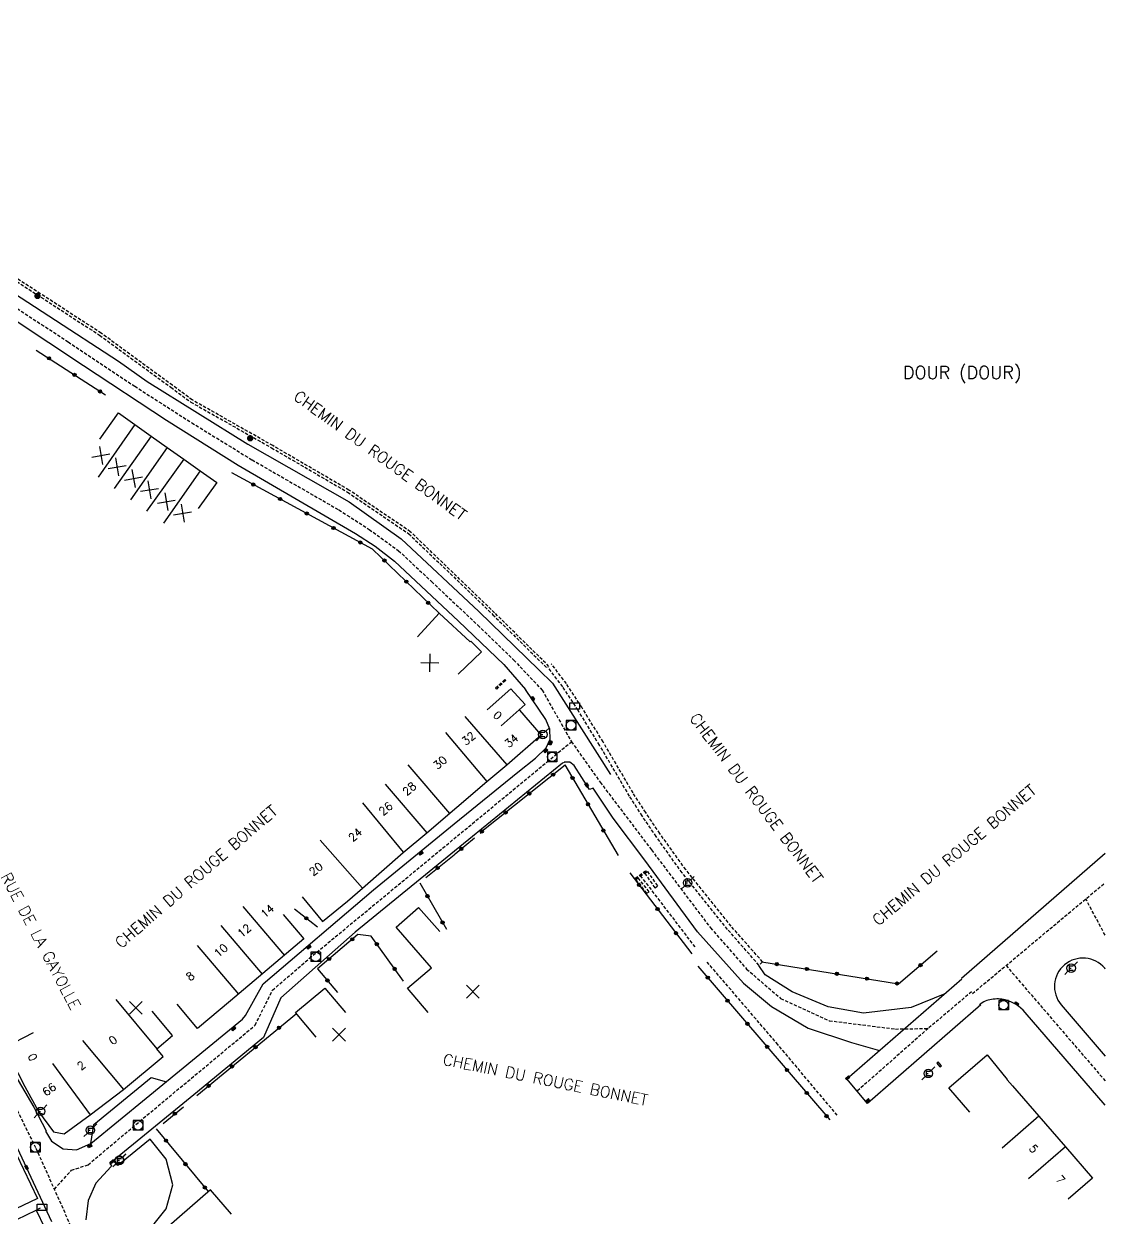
# Model space of a CAD drawing. Header units: millimetres. Extents: x 108000 to 119599, y 120002 to 124063.
# Drawn here: x 108831.2 to 109000, y 120355.2 to 120541.8 of the extents above; entities that cross this region are included whole.
import ezdxf
from ezdxf.enums import TextEntityAlignment as Align

# ---------------------------------------------------------------- set-up
doc = ezdxf.new("R2010")
doc.units = ezdxf.units.MM
doc.linetypes.add('DASHED', pattern=[0.75, 0.5, -0.25])
doc.layers.get('0').update_dxf_attribs({"linetype": 'CONTINUOUS'})
for name, color, linetype in [('W0001', 6, 'DASHED'), ('W0008', 7, 'CONTINUOUS'), ('W0100', 7, 'CONTINUOUS'), ('W0112', 1, 'DASHED'), ('W0220', 5, 'DASHED'), ('W0322', 7, 'CONTINUOUS'), ('W0400', 7, 'CONTINUOUS'), ('W0420', 7, 'CONTINUOUS'), ('W0471', 7, 'CONTINUOUS'), ('W0980', 7, 'CONTINUOUS'), ('W0989', 7, 'CONTINUOUS'), ('W0991', 7, 'CONTINUOUS'), ('W1102', 7, 'CONTINUOUS'), ('W1471', 7, 'CONTINUOUS'), ('W1473', 7, 'CONTINUOUS')]:
    doc.layers.add(name, color=color, linetype=linetype)
doc.styles.get("Standard").update_dxf_attribs({"font": 'romans.shx', "width": 0.85})

# ---------------------------------------------------------------- blocks, each defined once
blk = doc.blocks.new('T471')
for p, q in [((-0.333334, 0.333334), (-0.333334, -0.333334)), ((-0.333334, 0.333334), (0.333334, 0.333334)), ((-0.333334, 0), (0, 0)), ((0.500001, 0.500001), (1.000002, 1.000002)), ((-0.500001, -0.500001), (-1.000002, -1.000002)), ((-0.333334, -0.333334), (0.333334, -0.333334))]:
    blk.add_line(p, q)
blk.add_ellipse((0, 0), major_axis=(0.471405, 0.471405), ratio=1, start_param=5.4977871438, end_param=11.780972451)
blk = doc.blocks.new('T400')
for p, q in [((-0.15, 0.3), (0.15, 0.3)), ((-0.15, -0.25), (-0.15, 0.3)), ((-0.15, 0.15), (0.15, 0.15)), ((-0.15, 0), (0.15, 0)), ((0.15, 0.3), (0.15, -0.25)), ((-0.15, -0.15), (0.15, -0.15)), ((-0.15, -0.25), (-0.15, -0.3)), ((-0.15, -0.3), (0.15, -0.3)), ((0.15, -0.3), (0.15, -0.25))]:
    blk.add_line(p, q)
blk = doc.blocks.new('T420')
for p, q in [((0.75, 0.75), (-0.75, 0.75)), ((-0.75, 0.75), (-0.75, -0.75)), ((0.75, 0.75), (0.75, -0.75)), ((0.75, -0.75), (-0.75, -0.75))]:
    blk.add_line(p, q)
blk.add_ellipse((0, 0), major_axis=(-0.53, 0.53), ratio=1, start_param=3.926991, end_param=10.210176)
blk = doc.blocks.new('T1471')
at = {"color": 0, "linetype": 'Continuous', "flags": 128}
blk.add_lwpolyline([(-0.75, -0.5), (-0.75, 0.5), (0.75, 0.5), (0.75, -0.5), (-0.75, -0.5)], dxfattribs=at)
blk = doc.blocks.new('t322o')
at = {"color": 0, "linetype": 'Continuous'}
for radius in [0.25, 0.15]:
    blk.add_circle((0, 0), radius, dxfattribs=at)
blk = doc.blocks.new('t991o')
at = {"color": 0, "linetype": 'Continuous'}
for p, q in [((-1, 1), (1, -1)), ((-1, -1), (1, 1))]:
    blk.add_line(p, q, dxfattribs=at)
blk = doc.blocks.new('T1473')
at = {"color": 0, "linetype": 'Continuous', "const_width": 0.5, "flags": 128}
blk.add_lwpolyline([(-0.25, 0, 1), (0.25, 0, 1)], format="xyb", close=True, dxfattribs=at)

msp = doc.modelspace()

# ---------------------------------------------------------------- linework, layer by layer
at = {"layer": 'W0001'}
for points in [[(108760.09, 120541.78), (108761.73, 120539.27), (108763.08, 120537.72), (108768.11, 120533.7), (108778.58, 120526.37), (108791.18, 120519.21), (108807.24, 120511.49), (108817.68, 120505.32), (108827.6, 120498.96), (108838.09, 120492.1), (108848.46, 120485.18), (108857.38, 120479.47), (108866.78, 120473.68), (108880.35, 120465.86), (108885.09, 120462.81), (108889.66, 120459.49), (108894.83, 120454.66), (108902.05, 120447.86), (108907.65, 120442.42), (108912.09, 120437.71)], [(108912.09, 120437.71), (108916.66, 120429.66), (108921.14, 120423.34), (108929.16, 120412.75), (108938.38, 120400.58), (108944.02, 120394.15), (108949.33, 120389.56), (108956.93, 120386.08), (108967.25, 120384.78), (108972.37, 120384.87)], [(108835.92, 120359.76), (108838.58, 120362.72), (108841.17, 120363.58), (108848.65, 120369.88), (108867.27, 120385.38), (108869.99, 120390.85), (108875.74, 120395.83), (108912.87, 120426.52), (108916.66, 120429.66)], [(108979.13, 120390.6), (108972.37, 120384.87), (108961.28, 120375.08)], [(108936.72, 120127.62), (108939.04, 120130.01), (108940.07, 120131.88), (108940.97, 120136.39), (108943.55, 120156.97), (108943.75, 120166.14), (108941.8, 120172.89), (108936.91, 120184.09), (108904.08, 120258.77), (108887.38, 120296.47), (108884.96, 120301.72), (108882.5, 120305.63), (108877.78, 120310.58), (108869.69, 120317.87), (108858, 120328.31), (108852.18, 120333.84), (108847.53, 120339.4), (108841.5, 120347.44), (108838.8, 120353.32), (108833.04, 120366.21), (108828.85, 120374.65), (108826.78, 120378.24)]]:
    msp.add_lwpolyline(points, dxfattribs=at)
at = {"layer": 'W0001', "flags": 128}
for points in [[(108979.29, 120390.33), (108984.53, 120394.7), (108996.98, 120405.11), (109000, 120407.63)], [(109000, 120399.44), (108996.98, 120405.11)], [(108984.53, 120394.7), (108990.32, 120387.96), (109000, 120376.7)]]:
    msp.add_lwpolyline(points, dxfattribs=at)
at = {"layer": 'W0008'}
for p, q in [((108920.03, 120422.38), (108919.5, 120422.17)), ((108936.36, 120399.96), (108943.53, 120391.95))]:
    msp.add_line(p, q, dxfattribs=at)
for points in [[(108804.89, 120508.08), (108806.06, 120510.15), (108815.18, 120504.89), (108829.65, 120495.59), (108840.46, 120488.4), (108853.41, 120479.88), (108864.62, 120472.84), (108882.95, 120462.16), (108886, 120460.21), (108889.02, 120457.88), (108899.03, 120448.5), (108906.12, 120441.74), (108909.48, 120437.79)], [(108824.14, 120503.26), (108845.95, 120489.11), (108850.38, 120485.9), (108866.14, 120476.12), (108881.95, 120467.12), (108890.05, 120461.37), (108902.19, 120449.97), (108911.55, 120440.88), (108913.71, 120438.78)], [(108828.87, 120379.16), (108832.72, 120372.56), (108834.62, 120368.87), (108834.53, 120368.82), (108835.47, 120367.28), (108837.3, 120366.09), (108839.38, 120365.91), (108841.62, 120366.89), (108850.24, 120373.98), (108865.29, 120386.33), (108865.74, 120386.91), (108868.52, 120391.86), (108885.75, 120406.53), (108898.36, 120416.81), (108908.29, 120424.89), (108911.04, 120427.09), (108912.71, 120428.7), (108913.34, 120430.08), (108913.28, 120431.63), (108912.65, 120433.12), (108909.48, 120437.79)], [(108913.71, 120438.78), (108922.78, 120424.52)], [(108919.5, 120422.17), (108917.1, 120425.94), (108916.39, 120426.48), (108915.55, 120426.46), (108915.5, 120426.43), (108915.27, 120426.31), (108901.23, 120414.87), (108882.9, 120399.93), (108871.26, 120389.67), (108868.59, 120383.45), (108857.71, 120374.51), (108844.59, 120363.76), (108844.84, 120363.39), (108844.78, 120363.33), (108842.39, 120360.73), (108841.17, 120357.98), (108840.82, 120354.96)], [(108936.36, 120399.96), (108928.12, 120411.14), (108923.17, 120417.7), (108920.03, 120422.38)], [(108974.97, 120390.3), (108969.73, 120388.15), (108962.25, 120387.26), (108956.77, 120388.27), (108951.11, 120390.58), (108946.93, 120393.23), (108945.9, 120394.69)], [(108943.53, 120391.95), (108947.91, 120388.3), (108953.62, 120384.92), (108960.41, 120382.68), (108964.77, 120381.42)], [(108980.61, 120388.56), (108962.87, 120373.15), (108959.69, 120377.01), (108977.65, 120392.63)], [(108835.5, 120354.64), (108830.54, 120365.37), (108824.72, 120377.29)], [(108841.62, 120366.9), (108842.06, 120369.85), (108851.02, 120377.21), (108853.4, 120376.54)], [(108843.53, 120347.4), (108851.48, 120354.37), (108853.39, 120356.67), (108854.43, 120360.46), (108853.35, 120364.47), (108850.87, 120367.59), (108845.8, 120363.45), (108845.17, 120364.24)]]:
    msp.add_lwpolyline(points, dxfattribs=at)
at = {"layer": 'W0008', "flags": 128}
for points in [[(108977.56, 120392.75), (109000, 120412.24)], [(109000, 120394.15), (108999.94, 120394.28)]]:
    msp.add_lwpolyline(points, dxfattribs=at)
for points in [[(108999.94, 120394.28, 0.9999), (108993.14, 120388.55), (109000, 120380.54, 0.8801)], [(109000, 120372.87), (108987.51, 120387.38, 0.1566), (108984.41, 120389.32, 0.0995), (108982.27, 120389.41, 0.1383), (108980.39, 120388.57)]]:
    msp.add_lwpolyline(points, format="xyb", dxfattribs=at)
at = {"layer": 'W0100'}
msp.add_line((108905.68, 120432.15), (108909.42, 120435.47), dxfattribs=at)
for points in [[(108843.04, 120476.91), (108845.92, 120481), (108848.5, 120479.18), (108851.03, 120477.38), (108853.55, 120475.61), (108856.11, 120473.79), (108858.7, 120471.98), (108861.28, 120470.14), (108858.38, 120466.07)], [(108892.62, 120446.03), (108896.01, 120449.71), (108900.83, 120445.26), (108900.96, 120445.38), (108902.59, 120443.68), (108898.99, 120440.21)], [(108903.48, 120434.63), (108907.22, 120437.94), (108909.42, 120435.47)], [(108874.62, 120405.41), (108877.8, 120401.55), (108881.69, 120404.77), (108884.02, 120406.78), (108890.36, 120412.37), (108894.07, 120415.42), (108903.43, 120423.43), (108906.59, 120426.06), (108911.95, 120430.74), (108908.61, 120434.59)], [(108871.66, 120402.69), (108874.89, 120398.88), (108863.43, 120389.16), (108858.28, 120384.85), (108855.07, 120388.68)], [(108894.27, 120387.35), (108891.06, 120391.18), (108894.8, 120394.32), (108889.31, 120400.7), (108892.79, 120403.78), (108896.11, 120400.03)], [(108876.8, 120383.51), (108873.58, 120387.34), (108878.15, 120391.18), (108881.37, 120387.35)], [(108833.46, 120371.89), (108835.78, 120368.7), (108837.46, 120368.4), (108841.51, 120371.36), (108846.72, 120375.32), (108852.91, 120380.47), (108851.9, 120381.69), (108854.38, 120383.75), (108851.17, 120387.59)], [(108832.62, 120384.17), (108828.18, 120381.89), (108831.3, 120375.8), (108833.46, 120371.89)], [(108978.85, 120371.81), (108975.58, 120375.6), (108981.56, 120380.76), (108984.71, 120376.88)], [(108828.9, 120367.48), (108828.9, 120367.48), (108833.29, 120358.32), (108828.78, 120356.16)], [(108863.59, 120355.87), (108860.31, 120359.64), (108850.18, 120350.85), (108853.72, 120346.84), (108855.08, 120345.62), (108853.69, 120344), (108851.9, 120345.95), (108848.22, 120342.71), (108854.59, 120335.41), (108858.36, 120338.7)], [(108828.55, 120354.31), (108833.06, 120356.48), (108836.98, 120348.34), (108832.04, 120345.92)]]:
    msp.add_lwpolyline(points, dxfattribs=at)
at = {"layer": 'W0100', "flags": 128}
for points in [[(108973.7, 120379.47), (108974.18, 120378.85), (108974.43, 120379.03), (108973.95, 120379.65), (108973.7, 120379.47)], [(108984.72, 120376.87), (108985.54, 120375.92), (108989.67, 120371.17), (108993.79, 120366.39), (108998.01, 120361.51), (108994.23, 120358.23)]]:
    msp.add_lwpolyline(points, dxfattribs=at)
at = {"layer": 'W0112'}
for p, q in [((108906.25, 120439.35), (108904.8, 120438.02)), ((108904.8, 120438.02), (108904.94, 120437.89)), ((108926.63, 120408.33), (108928.24, 120409.49)), ((108928.24, 120409.49), (108928.35, 120409.35)), ((108926.71, 120408.16), (108927.08, 120408.39)), ((108928.45, 120405.99), (108926.71, 120408.16)), ((108928.11, 120409.11), (108928.52, 120409.4)), ((108928.52, 120409.4), (108930.1, 120407.11))]:
    msp.add_line(p, q, dxfattribs=at)
for points in [[(108768.3, 120538.53), (108768.35, 120538.08), (108779.67, 120531.65), (108798.29, 120521.01), (108821.25, 120508), (108824.39, 120505.22), (108842.98, 120493.15), (108854.1, 120485.01), (108857.22, 120482.71), (108869.83, 120475.56), (108881.7, 120468.63), (108891.25, 120462.15), (108904.38, 120449.5), (108912.87, 120441.15)], [(108913.15, 120441.43), (108904.66, 120449.79), (108891.5, 120462.46), (108881.91, 120468.97), (108870.03, 120475.9), (108857.44, 120483.04), (108854.34, 120485.33), (108843.21, 120493.48), (108824.63, 120505.54), (108821.48, 120508.33), (108798.49, 120521.36), (108779.87, 120532), (108768.73, 120538.33)], [(108946.5, 120395.26), (108945.93, 120394.76), (108941.03, 120400.34), (108933.93, 120409.19), (108929.89, 120414.84), (108927.69, 120418.09), (108925.72, 120421.16), (108921.04, 120429.13), (108917.69, 120434.56), (108915.3, 120438.25), (108912.99, 120441.27)], [(108946.5, 120395.26), (108941.6, 120400.84), (108934.5, 120409.68), (108930.46, 120415.33), (108928.26, 120418.59), (108926.29, 120421.65), (108921.6, 120429.63), (108918.26, 120435.05), (108915.87, 120438.74), (108913.52, 120441.81)], [(108906.25, 120439.35), (108906.39, 120439.22), (108904.94, 120437.89)], [(108926.63, 120408.33), (108926.74, 120408.18), (108928.35, 120409.35)], [(108928.45, 120405.99), (108928.81, 120406.23), (108927.08, 120408.39)], [(108928.11, 120409.11), (108929.69, 120406.83), (108930.1, 120407.11)]]:
    msp.add_lwpolyline(points, dxfattribs=at)
at = {"layer": 'W0220'}
for points in [[(108935.97, 120397.61), (108927.51, 120408.68)], [(108958.16, 120371.31), (108948.91, 120382.34), (108937.86, 120395.23)]]:
    msp.add_lwpolyline(points, dxfattribs=at)
at = {"layer": 'W0322'}
for p, q in [((108833.08, 120490.83), (108843.88, 120483.83)), ((108915.64, 120426.04), (108923.95, 120411.86)), ((108892.99, 120407.6), (108897.14, 120400.38)), ((108925.78, 120409.18), (108935.45, 120396.55)), ((108873.4, 120403.54), (108877.01, 120400.72)), ((108936.41, 120394.61), (108957, 120370.6)), ((108858.17, 120374.4), (108873.71, 120387.22)), ((108852.89, 120370.05), (108856.06, 120372.62)), ((108851.83, 120369.17), (108859.91, 120359.42)), ((108833.06, 120356.48), (108833.74, 120356.83))]:
    msp.add_line(p, q, dxfattribs=at)
for points in [[(108896, 120449.71), (108885.62, 120459.72), (108863.62, 120471.64)], [(108915.66, 120426.01), (108902.43, 120415.44), (108902.52, 120415.39)], [(108893.91, 120408.45), (108898.37, 120412.01), (108898.51, 120412.14), (108901.53, 120414.62)], [(108890.44, 120392.24), (108885.37, 120399.27), (108883.3, 120399.53), (108877.02, 120394.18), (108880.15, 120390.5)], [(108946.4, 120395.3), (108967.76, 120391.85), (108973.79, 120397.01)]]:
    msp.add_lwpolyline(points, dxfattribs=at)
at = {"layer": 'W1102'}
for p, q in [((108848.5, 120479.18), (108842.75, 120471)), ((108851.03, 120477.38), (108845.24, 120469.23)), ((108853.55, 120475.61), (108847.8, 120467.43)), ((108856.11, 120473.79), (108850.3, 120465.65)), ((108858.7, 120471.98), (108852.97, 120463.78)), ((108900.01, 120433.6), (108906.59, 120426.06)), ((108897.02, 120431.1), (108903.43, 120423.43)), ((108891.13, 120426.07), (108897.62, 120418.46)), ((108887.58, 120423.04), (108894.08, 120415.43)), ((108884.01, 120420.09), (108890.37, 120412.38)), ((108877.41, 120414.28), (108884.02, 120406.78)), ((108865.37, 120403.92), (108871.84, 120396.29)), ((108861.9, 120400.97), (108868.37, 120393.34)), ((108858.2, 120397.84), (108864.66, 120390.21)), ((108845.49, 120389.37), (108851.9, 120381.69)), ((108840.33, 120383), (108846.73, 120375.32)), ((108835.6, 120379.42), (108841.51, 120371.36)), ((108989.67, 120371.17), (108983.9, 120366.17)), ((108993.79, 120366.39), (108988.03, 120361.4))]:
    msp.add_line(p, q, dxfattribs=at)

# ---------------------------------------------------------------- block references
at = {"layer": 'W0322'}
for p, rotation in [((108835.08, 120489.54), 327.0436452859959), ((108839.06, 120486.95), 327.0436452859959), ((108843.05, 120484.37), 327.0436452859959), ((108866.98, 120469.82), 151.5627408667386), ((108871.16, 120467.56), 151.5627408667386), ((108875.33, 120465.3), 151.5627408667386), ((108879.51, 120463.03), 151.5627408667386), ((108883.69, 120460.77), 151.5627408667386), ((108887.46, 120457.96), 136.0280591761074), ((108890.88, 120454.66), 136.0280591761074), ((108894.29, 120451.36), 136.0280591761074), ((108913.8, 120424.52), 218.6201404482858), ((108916.84, 120423.99), 300.3509259711996), ((108910.09, 120421.56), 218.6201404482858), ((108906.38, 120418.6), 218.6201404482858), ((108919.24, 120419.89), 300.3509259711996), ((108902.67, 120415.63), 218.6201404482858), ((108921.64, 120415.79), 300.3509259711996), ((108899.46, 120412.92), 39.36793159867552), ((108895.77, 120409.93), 38.58443084684465), ((108927.22, 120407.29), 307.4310510845975), ((108894.17, 120405.54), 299.8941313777374), ((108930.11, 120403.52), 307.4310510845975), ((108875.27, 120402.08), 321.9803083624618), ((108896.54, 120401.42), 299.8941313777374), ((108932.99, 120399.75), 307.4310510845975), ((108882.44, 120398.8), 220.45515256075), ((108886.27, 120398.02), 125.7858025629624), ((108878.83, 120395.72), 220.45515256075), ((108889.05, 120394.17), 125.7858025629624), ((108948.74, 120394.92), 350.8113808249372), ((108971.17, 120394.77), 40.55450024248124), ((108878.56, 120392.37), 310.378868461202), ((108937.95, 120392.81), 310.6086162197764), ((108953.43, 120394.16), 350.8113808249372), ((108958.12, 120393.41), 350.8113808249372), ((108962.81, 120392.65), 350.8113808249372), ((108967.5, 120391.89), 350.8113808249372), ((108941.04, 120389.21), 310.6086162197764), ((108870.99, 120384.98), 39.52811599478419), ((108944.14, 120385.6), 310.6086162197764), ((108867.33, 120381.95), 39.52811599478419), ((108947.23, 120381.99), 310.6086162197764), ((108863.66, 120378.93), 39.52811599478419), ((108950.32, 120378.39), 310.6086162197764), ((108860, 120375.91), 39.52811599478419), ((108953.41, 120374.78), 310.6086162197764), ((108854.74, 120371.55), 39.04615503633111), ((108956.5, 120371.18), 310.6086162197764), ((108853.35, 120367.34), 309.6473035989183), ((108856.38, 120363.68), 309.6473035989183), ((108859.41, 120360.03), 309.6473035989183)]:
    msp.add_blockref('t322o', p, dxfattribs=dict(at, rotation=rotation))
at = {"layer": 'W0400'}
for p, rotation in [((108910.62, 120436.41), 32.60037539130835), ((108912.65, 120428.22), 133.7955078147919), ((108913.41, 120429.46), 157.2414994368608), ((108919.04, 120422.91), 33.51099174240399), ((108893.2, 120412.22), 129.4147683648389), ((108875.68, 120397.56), 129.8881036085965), ((108986.21, 120388.74), 56.30990000000003), ((108863.93, 120384.82), 128.5559718849573), ((108959.8, 120377.15), 131.0578), ((108962.9, 120373.59), 131.0578), ((108841.46, 120366.48), 113.3143753589074), ((108831.57, 120363.17), 26.02548311710703), ((108844.89, 120364.01), 129.5807920856524)]:
    msp.add_blockref('T400', p, dxfattribs=dict(at, rotation=rotation))
at = {"layer": 'W0420'}
for p in [(108916.59, 120432.21), (108913.65, 120427.29), (108876.71, 120396.06), (108984.14, 120388.51), (108848.99, 120369.74), (108832.94, 120366.31)]:
    msp.add_blockref('T420', p, dxfattribs=at)
at = {"layer": 'W0471'}
for p in [(108912.18, 120430.79), (108934.81, 120407.6), (108994.7, 120394.3), (108972.39, 120377.85), (108833.75, 120371.92), (108841.53, 120368.97), (108846.06, 120364.23), (108846.07, 120364.28)]:
    msp.add_blockref('T471', p, dxfattribs=at)
at = {"layer": 'W0991'}
for p, rotation in [((108843.18, 120474.37), 324.8866807228588), ((108845.71, 120472.58), 324.616923136951), ((108848.27, 120470.77), 324.89244352358), ((108850.76, 120469), 324.4874697494314), ((108853.4, 120467.14), 325.0506370431305), ((108855.93, 120465.35), 324.5590394047848), ((108894.54, 120441.99), 313.8875386993635), ((108901.27, 120390.62), 90), ((108848.65, 120388.1), 90), ((108880.37, 120383.9), 90)]:
    msp.add_blockref('t991o', p, dxfattribs=dict(at, rotation=rotation))
at = {"layer": 'W1471'}
for p in [(108917.15, 120435.22), (108833.99, 120356.95)]:
    msp.add_blockref('T1471', p, dxfattribs=at)
at = {"layer": 'W1473'}
for p in [(108833.28, 120499.28), (108866.49, 120477.05)]:
    msp.add_blockref('T1473', p, dxfattribs=at)

# ---------------------------------------------------------------- texts
at = {"layer": 'W0980'}
msp.add_text('DOUR (DOUR)', height=2, dxfattribs=at).set_placement((108977.69, 120487.18), align=Align.MIDDLE)
at = {"layer": 'W0989'}
for s, rotation, p in [('CHEMIN DU ROUGE BONNET', 323.9788, (108886.8, 120474.37)), ('CHEMIN DU ROUGE BONNET', 307.1334, (108945.54, 120420.85)), ('CHEMIN DU ROUGE BONNET', 40.1744, (108976.45, 120411.97)), ('CHEMIN DU ROUGE BONNET', 40.8806, (108858.07, 120408.58)), ('RUE DE LA GAYOLLE', 297.7416, (108833.79, 120398.52)), ('CHEMIN DU ROUGE BONNET', 348.5793, (108912.6, 120376.86))]:
    msp.add_text(s, height=1.75, rotation=rotation, dxfattribs=at).set_placement(p, align=Align.MIDDLE)
at = {"layer": 'W0991'}
for s, rotation, p in [('0', 317.9142, (108905.12, 120433.77)), ('32', 39.8614, (108900.59, 120430.17)), ('34', 41.1392, (108907.28, 120429.81)), ('30', 40.522, (108896.14, 120426.4)), ('28', 40.5208, (108891.35, 120422.31)), ('26', 39.5138, (108887.65, 120419.2)), ('24', 41.3645, (108882.9, 120415.13)), ('20', 39.5353, (108876.76, 120409.77)), ('14', 40.2884, (108869.17, 120403.2)), ('12', 40.2899, (108865.57, 120400.15)), ('10', 40.2881, (108861.92, 120397.05)), ('8', 39.9315, (108857.14, 120393.03)), ('0', 39.8121, (108845.06, 120383.04)), ('0', 295.9704, (108832.52, 120380.38)), ('2', 37.2177, (108840.11, 120379.09)), ('66', 36.2157, (108835.11, 120375.35)), ('5', 310.7867, (108988.84, 120366.1)), ('7', 310.83, (108993.02, 120361.26))]:
    msp.add_text(s, height=1.25, rotation=rotation, dxfattribs=at).set_placement(p, align=Align.MIDDLE)

doc.saveas('drawing.dxf')
